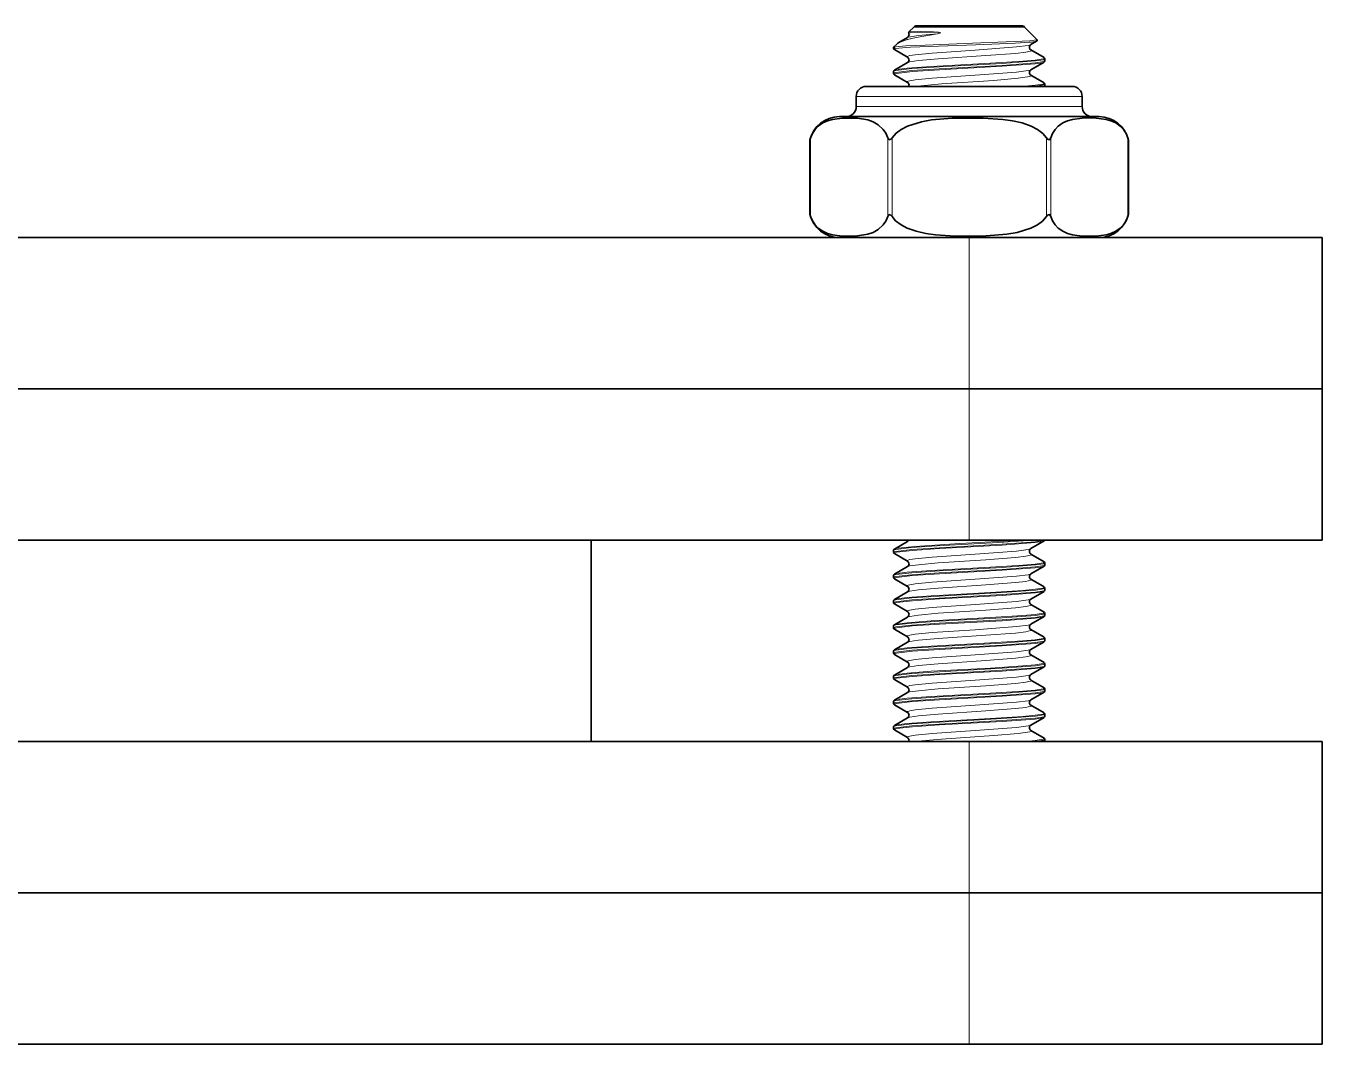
# Model space of a CAD drawing. Extents: x 413 to 941, y 150 to 687.
# Drawn here: x 603.79 to 629.5, y 251.9 to 272.1 of the extents above; entities that cross this region are included whole.
import ezdxf

# ---------------------------------------------------------------- set-up
doc = ezdxf.new("R2010")
doc.units = 0

msp = doc.modelspace()

# ---------------------------------------------------------------- linework, layer by layer
at = {"color": 7, "lineweight": 35, "ltscale": 0.003435}
msp.add_line((621.401, 272.073), (621.304, 271.976), dxfattribs=at)
at = {"color": 7, "lineweight": 13, "ltscale": 0.051595}
msp.add_line((621.401, 272.073), (623.465, 272.073), dxfattribs=at)
at = {"color": 7, "lineweight": 35, "ltscale": 0.04894}
msp.add_line((621.457, 272.097), (623.415, 272.097), dxfattribs=at)
at = {"color": 7, "lineweight": 35, "ltscale": 0.003191}
msp.add_line((623.415, 272.097), (623.543, 272.097), dxfattribs=at)
at = {"color": 7, "lineweight": 13, "ltscale": 0.003365}
msp.add_line((623.465, 272.073), (623.599, 272.073), dxfattribs=at)
at = {"color": 7, "lineweight": 35, "ltscale": 0.008615}
msp.add_line((623.599, 272.073), (623.843, 271.829), dxfattribs=at)
at = {"color": 7, "lineweight": 35, "ltscale": 0.005111}
msp.add_line((621.101, 271.766), (621.278, 271.869), dxfattribs=at)
at = {"color": 7, "lineweight": 13, "ltscale": 3.12805e-05}
msp.add_line((621.3, 271.952), (621.3, 271.953), dxfattribs=at)
at = {"color": 7, "lineweight": 13, "ltscale": 8.37602e-05}
msp.add_line((621.869, 271.942), (621.868, 271.939), dxfattribs=at)
at = {"color": 7, "lineweight": 35, "ltscale": 0.003328}
msp.add_line((623.837, 271.793), (623.722, 271.726), dxfattribs=at)
at = {"color": 7, "lineweight": 35, "ltscale": 0.002551}
msp.add_line((621.072, 271.744), (621, 271.672), dxfattribs=at)
at = {"color": 7, "lineweight": 35, "ltscale": 0.000492096}
msp.add_line((621, 271.672), (621, 271.653), dxfattribs=at)
at = {"color": 7, "lineweight": 35, "ltscale": 0.00757}
for p, q in [((621.016, 271.628), (621.278, 271.476)), ((623.984, 271.467), (623.722, 271.619)), ((621.016, 271.217), (621.278, 271.369)), ((623.984, 271.378), (623.722, 271.226)), ((621.016, 271.128), (621.278, 270.976)), ((623.984, 270.967), (623.722, 271.119)), ((621.016, 261.717), (621.278, 261.869)), ((623.984, 261.878), (623.722, 261.726)), ((621.016, 261.628), (621.278, 261.476)), ((623.984, 261.467), (623.722, 261.619)), ((621.016, 261.217), (621.278, 261.369)), ((623.984, 261.378), (623.722, 261.226)), ((621.016, 261.128), (621.278, 260.976)), ((623.984, 260.967), (623.722, 261.119)), ((621.016, 260.717), (621.278, 260.869)), ((623.984, 260.878), (623.722, 260.726)), ((621.016, 260.628), (621.278, 260.476)), ((623.984, 260.467), (623.722, 260.619)), ((621.016, 260.217), (621.278, 260.369)), ((623.984, 260.378), (623.722, 260.226)), ((621.016, 260.128), (621.278, 259.976)), ((623.984, 259.967), (623.722, 260.119)), ((621.016, 259.717), (621.278, 259.869)), ((623.984, 259.878), (623.722, 259.726)), ((621.016, 259.628), (621.278, 259.476)), ((623.984, 259.467), (623.722, 259.619)), ((621.016, 259.217), (621.278, 259.369)), ((623.984, 259.378), (623.722, 259.226)), ((621.016, 259.128), (621.278, 258.976)), ((623.984, 258.967), (623.722, 259.119)), ((621.016, 258.717), (621.278, 258.869)), ((623.984, 258.878), (623.722, 258.726)), ((621.016, 258.628), (621.278, 258.476)), ((623.984, 258.467), (623.722, 258.619)), ((621.016, 258.217), (621.278, 258.369)), ((623.984, 258.378), (623.722, 258.226)), ((621.016, 258.128), (621.278, 257.976)), ((623.984, 257.967), (623.722, 258.119))]:
    msp.add_line(p, q, dxfattribs=at)
at = {"color": 7, "lineweight": 35, "ltscale": 0.000986481}
for p, q in [((624, 271.442), (624, 271.403)), ((621, 271.192), (621, 271.153)), ((624, 270.942), (624, 270.903)), ((621, 261.692), (621, 261.653)), ((624, 261.442), (624, 261.403)), ((621, 261.192), (621, 261.153)), ((624, 260.942), (624, 260.903)), ((621, 260.692), (621, 260.653)), ((624, 260.442), (624, 260.403)), ((621, 260.192), (621, 260.153)), ((624, 259.942), (624, 259.903)), ((621, 259.692), (621, 259.653)), ((624, 259.442), (624, 259.403)), ((621, 259.192), (621, 259.153)), ((624, 258.942), (624, 258.903)), ((621, 258.692), (621, 258.653)), ((624, 258.442), (624, 258.403)), ((621, 258.192), (621, 258.153)), ((624, 257.942), (624, 257.903))]:
    msp.add_line(p, q, dxfattribs=at)
at = {"color": 7, "lineweight": 35, "ltscale": 0.006248}
msp.add_line((620.708, 270.897), (620.458, 270.897), dxfattribs=at)
at = {"color": 7, "lineweight": 35, "ltscale": 0.095824}
msp.add_line((624.541, 270.897), (620.708, 270.897), dxfattribs=at)
at = {"color": 7, "lineweight": 13, "ltscale": 0.001358}
for p, q in [((623.762, 270.897), (623.816, 270.902)), ((623.762, 257.897), (623.816, 257.902))]:
    msp.add_line(p, q, dxfattribs=at)
at = {"color": 7, "lineweight": 13, "ltscale": 0.000184657}
for p, q in [((624, 270.903), (623.996, 270.897)), ((624, 257.903), (623.996, 257.897))]:
    msp.add_line(p, q, dxfattribs=at)
at = {"color": 7, "lineweight": 35, "ltscale": 0.000150846}
for p, q in [((623.999, 270.897), (624, 270.903)), ((623.999, 257.897), (624, 257.903))]:
    msp.add_line(p, q, dxfattribs=at)
at = {"color": 7, "lineweight": 13, "ltscale": 0.006859}
for p, q in [((620.533, 270.697), (620.259, 270.697)), ((620.533, 270.497), (620.259, 270.497))]:
    msp.add_line(p, q, dxfattribs=at)
at = {"color": 7, "lineweight": 35, "ltscale": 0.005}
for p, q in [((620.259, 270.497), (620.259, 270.697)), ((624.741, 270.497), (624.741, 270.697))]:
    msp.add_line(p, q, dxfattribs=at)
at = {"color": 7, "lineweight": 13, "ltscale": 0.105211}
for p, q in [((624.741, 270.697), (620.533, 270.697)), ((624.741, 270.497), (620.533, 270.497))]:
    msp.add_line(p, q, dxfattribs=at)
at = {"color": 7, "lineweight": 35, "ltscale": 0.119371}
msp.add_line((624.699, 270.297), (619.924, 270.297), dxfattribs=at)
at = {"color": 7, "lineweight": 35, "ltscale": 0.009401}
msp.add_line((625.075, 270.297), (624.699, 270.297), dxfattribs=at)
at = {"color": 7, "lineweight": 35, "ltscale": 0.001228}
for p, q in [((619.34, 269.832), (619.353, 269.879)), ((625.646, 269.879), (625.66, 269.832))]:
    msp.add_line(p, q, dxfattribs=at)
at = {"color": 7, "lineweight": 35, "ltscale": 0.036768}
for p, q in [((619.34, 268.361), (619.34, 269.832)), ((625.66, 268.361), (625.66, 269.832))]:
    msp.add_line(p, q, dxfattribs=at)
at = {"color": 7, "lineweight": 13, "ltscale": 0.039131}
for p, q in [((619.353, 268.314), (619.353, 269.879)), ((620.883, 268.314), (620.883, 269.879)), ((620.97, 268.314), (620.97, 269.879)), ((624.03, 268.314), (624.03, 269.879)), ((624.117, 268.314), (624.117, 269.879)), ((625.646, 268.314), (625.646, 269.879))]:
    msp.add_line(p, q, dxfattribs=at)
at = {"color": 7, "lineweight": 35, "ltscale": 0.001229}
for p, q in [((619.34, 268.361), (619.353, 268.314)), ((625.646, 268.314), (625.66, 268.361))]:
    msp.add_line(p, q, dxfattribs=at)
at = {"color": 7, "lineweight": 35}
for p, q in [((622.5, 267.897), (566.5, 267.897)), ((622.5, 264.897), (566.5, 264.897)), ((622.5, 264.897), (566.5, 264.897)), ((622.5, 261.897), (566.5, 261.897)), ((622.5, 257.897), (566.5, 257.897)), ((622.5, 254.897), (566.5, 254.897)), ((622.5, 254.897), (566.5, 254.897)), ((622.5, 251.897), (566.5, 251.897))]:
    msp.add_line(p, q, dxfattribs=at)
at = {"color": 7, "lineweight": 35, "ltscale": 0.175}
for p, q in [((629.5, 267.897), (622.5, 267.897)), ((622.5, 264.897), (629.5, 264.897)), ((629.5, 264.897), (622.5, 264.897)), ((622.5, 261.897), (629.5, 261.897)), ((622.5, 257.897), (629.5, 257.897)), ((622.5, 254.897), (629.5, 254.897)), ((622.5, 254.897), (629.5, 254.897)), ((622.5, 251.897), (629.5, 251.897))]:
    msp.add_line(p, q, dxfattribs=at)
at = {"color": 7, "lineweight": 13, "ltscale": 0.075}
for p, q in [((622.5, 264.897), (622.5, 267.897)), ((622.5, 264.897), (622.5, 261.897)), ((622.5, 254.897), (622.5, 257.897)), ((622.5, 251.897), (622.5, 254.897))]:
    msp.add_line(p, q, dxfattribs=at)
at = {"color": 7, "lineweight": 35, "ltscale": 0.075}
for p, q in [((629.5, 264.897), (629.5, 267.897)), ((629.5, 264.897), (629.5, 261.897)), ((629.5, 254.897), (629.5, 257.897)), ((629.5, 251.897), (629.5, 254.897))]:
    msp.add_line(p, q, dxfattribs=at)
at = {"color": 7, "lineweight": 35, "ltscale": 0.1}
msp.add_line((615, 257.897), (615, 261.897), dxfattribs=at)
at = {"color": 7, "lineweight": 35, "ltscale": 0.090034}
msp.add_line((603.668, 251.897), (607.27, 251.897), dxfattribs=at)
at = {"color": 7, "lineweight": 35, "ltscale": 0.038921}
msp.add_line((603.788, 251.897), (605.345, 251.897), dxfattribs=at)
at = {"color": 7, "lineweight": 35, "ltscale": 0.043159}
msp.add_line((603.788, 251.897), (605.514, 251.897), dxfattribs=at)
at = {"color": 7, "lineweight": 35, "ltscale": 0.000294495}
msp.add_line((605.514, 251.897), (605.526, 251.897), dxfattribs=at)
at = {"color": 7, "lineweight": 35, "ltscale": 0.002016}
msp.add_line((605.526, 251.897), (605.607, 251.897), dxfattribs=at)
at = {"color": 7, "lineweight": 35, "ltscale": 0.013298}
msp.add_line((605.607, 251.897), (606.138, 251.897), dxfattribs=at)
at = {"color": 7, "lineweight": 35, "ltscale": 0.024202}
msp.add_line((606.138, 251.897), (607.107, 251.897), dxfattribs=at)
at = {"color": 7, "lineweight": 35, "ltscale": 0.08076}
msp.add_line((606.342, 251.897), (609.573, 251.897), dxfattribs=at)
at = {"color": 7, "lineweight": 35, "ltscale": 0.001318}
msp.add_line((607.27, 251.897), (607.322, 251.897), dxfattribs=at)
at = {"color": 7, "lineweight": 35, "ltscale": 0.047789}
msp.add_line((607.322, 251.897), (609.234, 251.897), dxfattribs=at)
at = {"color": 7, "lineweight": 35, "ltscale": 0.006641}
msp.add_line((609.234, 251.897), (609.499, 251.897), dxfattribs=at)
at = {"color": 7, "lineweight": 35, "ltscale": 0.009471}
msp.add_line((609.499, 251.897), (609.878, 251.897), dxfattribs=at)
at = {"color": 7, "lineweight": 35, "ltscale": 0.008212}
msp.add_line((609.573, 251.897), (609.901, 251.897), dxfattribs=at)
at = {"color": 7, "lineweight": 35, "ltscale": 0.000318909}
msp.add_line((615.369, 251.897), (615.357, 251.897), dxfattribs=at)
at = {"color": 7, "lineweight": 35, "ltscale": 0.0009552}
msp.add_line((615.407, 251.897), (615.369, 251.897), dxfattribs=at)
at = {"color": 7, "lineweight": 35, "ltscale": 0.011644}
msp.add_line((615.873, 251.897), (615.407, 251.897), dxfattribs=at)
at = {"color": 7, "lineweight": 35, "ltscale": 0.005928}
msp.add_line((616.11, 251.897), (615.873, 251.897), dxfattribs=at)
at = {"color": 7, "lineweight": 35, "ltscale": 0.000817871}
msp.add_line((616.143, 251.897), (616.11, 251.897), dxfattribs=at)
at = {"color": 7, "lineweight": 35, "ltscale": 0.019073}
msp.add_line((616.907, 251.897), (616.144, 251.897), dxfattribs=at)
at = {"color": 7, "lineweight": 35, "ltscale": 0.019252}
msp.add_line((617.677, 251.897), (616.907, 251.897), dxfattribs=at)
at = {"color": 7, "lineweight": 35, "ltscale": 0.124391}
msp.add_line((619.85, 251.897), (624.826, 251.897), dxfattribs=at)
at = {"color": 7, "lineweight": 35, "ltscale": 0.00811}
msp.add_line((624.826, 251.897), (625.15, 251.897), dxfattribs=at)
at = {"color": 7, "lineweight": 13}
for points in [[(623.701, 271.804), (623.4, 271.786), (622.564, 271.753), (621.625, 271.718), (621.245, 271.699), (621.041, 271.681), (621.009, 271.675), (621, 271.672)], [(621.868, 271.939), (621.446, 271.864), (621.271, 271.824), (621.096, 271.762), (621.072, 271.744)], [(621.869, 271.942), (621.45, 271.867), (621.276, 271.828), (621.101, 271.766)], [(621.869, 271.942), (621.493, 271.908), (621.296, 271.876), (621.278, 271.869)], [(621.3, 271.953), (621.3, 271.954), (621.304, 271.956), (621.329, 271.96), (621.521, 271.971)], [(621.304, 271.976), (621.308, 271.978), (621.33, 271.98), (621.526, 271.985)], [(621.521, 271.971), (621.787, 271.972), (621.892, 271.968), (621.936, 271.96), (621.936, 271.959), (621.936, 271.958), (621.935, 271.957), (621.869, 271.942)], [(621.526, 271.985), (621.79, 271.979), (621.894, 271.972), (621.937, 271.961), (621.936, 271.957), (621.868, 271.939)], [(623.843, 271.829), (623.844, 271.828), (623.844, 271.827), (623.842, 271.825), (623.833, 271.821), (623.701, 271.804)], [(623.697, 271.773), (623.415, 271.755), (622.629, 271.723), (621.333, 271.672), (621.025, 271.647)], [(623.722, 271.726), (623.709, 271.72), (623.667, 271.709), (623.435, 271.679), (622.62, 271.618), (621.763, 271.559), (621.43, 271.526), (621.321, 271.508), (621.287, 271.498), (621.276, 271.493), (621.272, 271.489), (621.271, 271.487), (621.271, 271.485)], [(623.729, 271.61), (623.728, 271.606), (623.726, 271.604), (623.717, 271.599), (623.626, 271.577), (623.415, 271.552), (622.832, 271.507), (621.887, 271.443), (621.491, 271.408), (621.32, 271.382), (621.278, 271.369)], [(621, 271.192), (621.001, 271.194), (621.002, 271.196), (621.005, 271.199), (621.014, 271.203), (621.045, 271.212), (621.365, 271.249), (621.908, 271.285), (623.156, 271.353), (623.816, 271.402)], [(621, 271.153), (621, 271.155), (621.001, 271.156), (621.005, 271.159), (621.014, 271.164), (621.045, 271.172), (621.364, 271.209), (621.907, 271.245), (623.155, 271.314), (623.816, 271.363)], [(621.01, 271.135), (621.01, 271.137), (621.011, 271.139), (621.015, 271.142), (621.024, 271.146), (621.055, 271.155), (621.372, 271.192), (621.912, 271.228), (623.152, 271.296), (623.808, 271.346)], [(621.016, 271.217), (621.027, 271.221), (621.062, 271.23), (621.268, 271.257), (621.744, 271.292), (622.922, 271.357), (623.564, 271.398), (623.807, 271.42)], [(623.807, 271.42), (623.964, 271.444), (623.985, 271.453), (623.988, 271.456), (623.989, 271.457), (623.99, 271.459)], [(623.984, 271.378), (623.951, 271.367), (623.808, 271.346)], [(623.816, 271.402), (623.974, 271.427), (623.995, 271.436), (623.999, 271.439), (623.999, 271.44), (624, 271.442)], [(624, 271.403), (624, 271.401), (623.998, 271.398), (623.994, 271.396), (623.981, 271.39), (623.816, 271.363)], [(623.722, 271.226), (623.709, 271.22), (623.667, 271.209), (623.435, 271.179), (622.62, 271.118), (621.763, 271.059), (621.43, 271.026), (621.321, 271.008), (621.287, 270.998), (621.276, 270.993), (621.272, 270.989), (621.271, 270.987), (621.271, 270.985)], [(623.729, 271.11), (623.728, 271.106), (623.726, 271.104), (623.719, 271.1), (623.702, 271.093), (623.473, 271.057), (622.991, 271.017), (621.948, 270.948), (621.399, 270.897)], [(623.807, 270.92), (623.964, 270.944), (623.985, 270.953), (623.988, 270.956), (623.989, 270.957), (623.99, 270.959)], [(623.816, 270.902), (623.974, 270.927), (623.995, 270.936), (623.999, 270.939), (623.999, 270.94), (624, 270.942)], [(621, 261.692), (621, 261.694), (621.001, 261.696), (621.005, 261.698), (621.013, 261.703), (621.043, 261.711), (621.346, 261.747), (621.867, 261.782), (623.08, 261.849), (623.762, 261.897)], [(621, 261.653), (621, 261.655), (621.001, 261.656), (621.005, 261.659), (621.014, 261.664), (621.045, 261.672), (621.364, 261.709), (621.907, 261.745), (623.155, 261.814), (623.816, 261.863)], [(621.01, 261.635), (621.01, 261.637), (621.011, 261.639), (621.015, 261.642), (621.024, 261.646), (621.055, 261.655), (621.372, 261.692), (621.912, 261.728), (623.152, 261.796), (623.808, 261.846)], [(621.016, 261.717), (621.031, 261.723), (621.088, 261.735), (621.423, 261.77), (622.317, 261.825), (623.55, 261.897)], [(623.984, 261.878), (623.951, 261.867), (623.808, 261.846)], [(623.996, 261.897), (623.988, 261.893), (623.964, 261.885), (623.816, 261.863)], [(623.722, 261.726), (623.709, 261.72), (623.667, 261.709), (623.435, 261.679), (622.62, 261.618), (621.763, 261.559), (621.43, 261.526), (621.321, 261.508), (621.287, 261.498), (621.276, 261.493), (621.272, 261.489), (621.271, 261.487), (621.271, 261.485)], [(623.729, 261.61), (623.728, 261.606), (623.726, 261.604), (623.717, 261.599), (623.626, 261.577), (623.415, 261.552), (622.832, 261.507), (621.887, 261.443), (621.491, 261.408), (621.32, 261.382), (621.278, 261.369)], [(621, 261.192), (621.001, 261.194), (621.002, 261.196), (621.005, 261.199), (621.014, 261.203), (621.045, 261.212), (621.365, 261.249), (621.908, 261.285), (623.156, 261.353), (623.816, 261.402)], [(621, 261.153), (621, 261.155), (621.001, 261.156), (621.005, 261.159), (621.014, 261.164), (621.045, 261.172), (621.364, 261.209), (621.907, 261.245), (623.155, 261.314), (623.816, 261.363)], [(621.01, 261.135), (621.01, 261.137), (621.011, 261.139), (621.015, 261.142), (621.024, 261.146), (621.055, 261.155), (621.372, 261.192), (621.912, 261.228), (623.152, 261.296), (623.808, 261.346)], [(621.016, 261.217), (621.027, 261.221), (621.062, 261.23), (621.268, 261.257), (621.744, 261.292), (622.922, 261.357), (623.564, 261.398), (623.807, 261.42)], [(623.807, 261.42), (623.964, 261.444), (623.985, 261.453), (623.988, 261.456), (623.989, 261.457), (623.99, 261.459)], [(623.984, 261.378), (623.951, 261.367), (623.808, 261.346)], [(623.816, 261.402), (623.974, 261.427), (623.995, 261.436), (623.999, 261.439), (623.999, 261.44), (624, 261.442)], [(624, 261.403), (624, 261.401), (623.998, 261.398), (623.994, 261.396), (623.981, 261.39), (623.816, 261.363)], [(623.722, 261.226), (623.709, 261.22), (623.667, 261.209), (623.435, 261.179), (622.62, 261.118), (621.763, 261.059), (621.43, 261.026), (621.321, 261.008), (621.287, 260.998), (621.276, 260.993), (621.272, 260.989), (621.271, 260.987), (621.271, 260.985)], [(623.729, 261.11), (623.728, 261.106), (623.726, 261.104), (623.717, 261.099), (623.626, 261.077), (623.415, 261.052), (622.832, 261.007), (621.887, 260.943), (621.491, 260.908), (621.32, 260.882), (621.278, 260.869)], [(621, 260.692), (621.001, 260.694), (621.002, 260.696), (621.005, 260.699), (621.014, 260.703), (621.045, 260.712), (621.365, 260.749), (621.908, 260.785), (623.156, 260.853), (623.816, 260.902)], [(621, 260.653), (621, 260.655), (621.001, 260.656), (621.005, 260.659), (621.014, 260.664), (621.045, 260.672), (621.364, 260.709), (621.907, 260.745), (623.155, 260.814), (623.816, 260.863)], [(621.01, 260.635), (621.01, 260.637), (621.011, 260.639), (621.015, 260.642), (621.024, 260.646), (621.055, 260.655), (621.372, 260.692), (621.912, 260.728), (623.152, 260.796), (623.808, 260.846)], [(621.016, 260.717), (621.027, 260.721), (621.062, 260.73), (621.268, 260.757), (621.744, 260.792), (622.922, 260.857), (623.564, 260.898), (623.807, 260.92)], [(623.722, 260.726), (623.709, 260.72), (623.667, 260.709), (623.435, 260.679), (622.62, 260.618), (621.763, 260.559), (621.43, 260.526), (621.321, 260.508), (621.287, 260.498), (621.276, 260.493), (621.272, 260.489), (621.271, 260.487), (621.271, 260.485)], [(623.807, 260.92), (623.964, 260.944), (623.985, 260.953), (623.988, 260.956), (623.989, 260.957), (623.99, 260.959)], [(623.984, 260.878), (623.951, 260.867), (623.808, 260.846)], [(623.816, 260.902), (623.974, 260.927), (623.995, 260.936), (623.999, 260.939), (623.999, 260.94), (624, 260.942)], [(624, 260.903), (624, 260.901), (623.998, 260.898), (623.994, 260.896), (623.981, 260.89), (623.816, 260.863)], [(623.729, 260.61), (623.728, 260.606), (623.726, 260.604), (623.717, 260.599), (623.626, 260.577), (623.415, 260.552), (622.832, 260.507), (621.887, 260.443), (621.491, 260.408), (621.32, 260.382), (621.278, 260.369)], [(621, 260.192), (621.001, 260.194), (621.002, 260.196), (621.005, 260.199), (621.014, 260.203), (621.045, 260.212), (621.365, 260.249), (621.908, 260.285), (623.156, 260.353), (623.816, 260.402)], [(621, 260.153), (621, 260.155), (621.001, 260.156), (621.005, 260.159), (621.014, 260.164), (621.045, 260.172), (621.364, 260.209), (621.907, 260.245), (623.155, 260.314), (623.816, 260.363)], [(621.01, 260.135), (621.01, 260.137), (621.011, 260.139), (621.015, 260.142), (621.024, 260.146), (621.055, 260.155), (621.372, 260.192), (621.912, 260.228), (623.152, 260.296), (623.808, 260.346)], [(621.016, 260.217), (621.027, 260.221), (621.062, 260.23), (621.268, 260.257), (621.744, 260.292), (622.922, 260.357), (623.564, 260.398), (623.807, 260.42)], [(623.722, 260.226), (623.709, 260.22), (623.667, 260.209), (623.435, 260.179), (622.62, 260.118), (621.763, 260.059), (621.43, 260.026), (621.321, 260.008), (621.287, 259.998), (621.276, 259.993), (621.272, 259.989), (621.271, 259.987), (621.271, 259.985)], [(623.807, 260.42), (623.964, 260.444), (623.985, 260.453), (623.988, 260.456), (623.989, 260.457), (623.99, 260.459)], [(623.984, 260.378), (623.951, 260.367), (623.808, 260.346)], [(623.816, 260.402), (623.974, 260.427), (623.995, 260.436), (623.999, 260.439), (623.999, 260.44), (624, 260.442)], [(624, 260.403), (624, 260.401), (623.998, 260.398), (623.994, 260.396), (623.981, 260.39), (623.816, 260.363)], [(623.729, 260.11), (623.728, 260.106), (623.726, 260.104), (623.717, 260.099), (623.626, 260.077), (623.415, 260.052), (622.832, 260.007), (621.887, 259.943), (621.491, 259.908), (621.32, 259.882), (621.278, 259.869)], [(623.807, 259.92), (623.964, 259.944), (623.985, 259.953), (623.988, 259.956), (623.989, 259.957), (623.99, 259.959)], [(621, 259.692), (621.001, 259.694), (621.002, 259.696), (621.005, 259.699), (621.014, 259.703), (621.045, 259.712), (621.365, 259.749), (621.908, 259.785), (623.156, 259.853), (623.816, 259.902)], [(621, 259.653), (621, 259.655), (621.001, 259.656), (621.005, 259.659), (621.014, 259.664), (621.045, 259.672), (621.364, 259.709), (621.907, 259.745), (623.155, 259.814), (623.816, 259.863)], [(621.01, 259.635), (621.01, 259.637), (621.011, 259.639), (621.015, 259.642), (621.024, 259.646), (621.055, 259.655), (621.372, 259.692), (621.912, 259.728), (623.152, 259.796), (623.808, 259.846)], [(621.016, 259.717), (621.027, 259.721), (621.062, 259.73), (621.268, 259.757), (621.744, 259.792), (622.922, 259.857), (623.564, 259.898), (623.807, 259.92)], [(623.722, 259.726), (623.709, 259.72), (623.667, 259.709), (623.435, 259.679), (622.62, 259.618), (621.763, 259.559), (621.43, 259.526), (621.321, 259.508), (621.287, 259.498), (621.276, 259.493), (621.272, 259.489), (621.271, 259.487), (621.271, 259.485)], [(623.984, 259.878), (623.951, 259.867), (623.808, 259.846)], [(623.816, 259.902), (623.974, 259.927), (623.995, 259.936), (623.999, 259.939), (623.999, 259.94), (624, 259.942)], [(624, 259.903), (624, 259.901), (623.998, 259.898), (623.994, 259.896), (623.981, 259.89), (623.816, 259.863)], [(623.729, 259.61), (623.728, 259.606), (623.726, 259.604), (623.717, 259.599), (623.626, 259.577), (623.415, 259.552), (622.832, 259.507), (621.887, 259.443), (621.491, 259.408), (621.32, 259.382), (621.278, 259.369)], [(623.807, 259.42), (623.964, 259.444), (623.985, 259.453), (623.988, 259.456), (623.989, 259.457), (623.99, 259.459)], [(623.816, 259.402), (623.974, 259.427), (623.995, 259.436), (623.999, 259.439), (623.999, 259.44), (624, 259.442)], [(621, 259.192), (621.001, 259.194), (621.002, 259.196), (621.005, 259.199), (621.014, 259.203), (621.045, 259.212), (621.365, 259.249), (621.908, 259.285), (623.156, 259.353), (623.816, 259.402)], [(621, 259.153), (621, 259.155), (621.001, 259.156), (621.005, 259.159), (621.014, 259.164), (621.045, 259.172), (621.364, 259.209), (621.907, 259.245), (623.155, 259.314), (623.816, 259.363)], [(621.01, 259.135), (621.01, 259.137), (621.011, 259.139), (621.015, 259.142), (621.024, 259.146), (621.055, 259.155), (621.372, 259.192), (621.912, 259.228), (623.152, 259.296), (623.808, 259.346)], [(621.016, 259.217), (621.027, 259.221), (621.062, 259.23), (621.268, 259.257), (621.744, 259.292), (622.922, 259.357), (623.564, 259.398), (623.807, 259.42)], [(623.722, 259.226), (623.709, 259.22), (623.667, 259.209), (623.435, 259.179), (622.62, 259.118), (621.763, 259.059), (621.43, 259.026), (621.321, 259.008), (621.287, 258.998), (621.276, 258.993), (621.272, 258.989), (621.271, 258.987), (621.271, 258.985)], [(623.984, 259.378), (623.951, 259.367), (623.808, 259.346)], [(624, 259.403), (624, 259.401), (623.998, 259.398), (623.994, 259.396), (623.981, 259.39), (623.816, 259.363)], [(623.729, 259.11), (623.728, 259.106), (623.726, 259.104), (623.717, 259.099), (623.626, 259.077), (623.415, 259.052), (622.832, 259.007), (621.887, 258.943), (621.491, 258.908), (621.32, 258.882), (621.278, 258.869)], [(623.807, 258.92), (623.964, 258.944), (623.985, 258.953), (623.988, 258.956), (623.989, 258.957), (623.99, 258.959)], [(623.816, 258.902), (623.974, 258.927), (623.995, 258.936), (623.999, 258.939), (623.999, 258.94), (624, 258.942)], [(621, 258.692), (621.001, 258.694), (621.002, 258.696), (621.005, 258.699), (621.014, 258.703), (621.045, 258.712), (621.365, 258.749), (621.908, 258.785), (623.156, 258.853), (623.816, 258.902)], [(621, 258.653), (621, 258.655), (621.001, 258.656), (621.005, 258.659), (621.014, 258.664), (621.045, 258.672), (621.364, 258.709), (621.907, 258.745), (623.155, 258.814), (623.816, 258.863)], [(621.01, 258.635), (621.01, 258.637), (621.011, 258.639), (621.015, 258.642), (621.024, 258.646), (621.055, 258.655), (621.372, 258.692), (621.912, 258.728), (623.152, 258.796), (623.808, 258.846)], [(621.016, 258.717), (621.027, 258.721), (621.062, 258.73), (621.268, 258.757), (621.744, 258.792), (622.922, 258.857), (623.564, 258.898), (623.807, 258.92)], [(623.722, 258.726), (623.709, 258.72), (623.667, 258.709), (623.435, 258.679), (622.62, 258.618), (621.763, 258.559), (621.43, 258.526), (621.321, 258.508), (621.287, 258.498), (621.276, 258.493), (621.272, 258.489), (621.271, 258.487), (621.271, 258.485)], [(623.984, 258.878), (623.951, 258.867), (623.808, 258.846)], [(624, 258.903), (624, 258.901), (623.998, 258.898), (623.994, 258.896), (623.981, 258.89), (623.816, 258.863)], [(621.016, 258.217), (621.027, 258.221), (621.062, 258.23), (621.268, 258.257), (621.744, 258.292), (622.922, 258.357), (623.564, 258.398), (623.807, 258.42)], [(623.729, 258.61), (623.728, 258.606), (623.726, 258.604), (623.717, 258.599), (623.626, 258.577), (623.415, 258.552), (622.832, 258.507), (621.887, 258.443), (621.491, 258.408), (621.32, 258.382), (621.278, 258.369)], [(623.807, 258.42), (623.964, 258.444), (623.985, 258.453), (623.988, 258.456), (623.989, 258.457), (623.99, 258.459)], [(623.816, 258.402), (623.974, 258.427), (623.995, 258.436), (623.999, 258.439), (623.999, 258.44), (624, 258.442)], [(621, 258.192), (621.001, 258.194), (621.002, 258.196), (621.005, 258.199), (621.014, 258.203), (621.045, 258.212), (621.365, 258.249), (621.908, 258.285), (623.156, 258.353), (623.816, 258.402)], [(621, 258.153), (621, 258.155), (621.001, 258.156), (621.005, 258.159), (621.014, 258.164), (621.045, 258.172), (621.364, 258.209), (621.907, 258.245), (623.155, 258.314), (623.816, 258.363)], [(621.01, 258.135), (621.01, 258.137), (621.011, 258.139), (621.015, 258.142), (621.024, 258.146), (621.055, 258.155), (621.372, 258.192), (621.912, 258.228), (623.152, 258.296), (623.808, 258.346)], [(623.722, 258.226), (623.709, 258.22), (623.667, 258.209), (623.435, 258.179), (622.62, 258.118), (621.763, 258.059), (621.43, 258.026), (621.321, 258.008), (621.287, 257.998), (621.276, 257.993), (621.272, 257.989), (621.271, 257.987), (621.271, 257.985)], [(623.984, 258.378), (623.951, 258.367), (623.808, 258.346)], [(624, 258.403), (624, 258.401), (623.998, 258.398), (623.994, 258.396), (623.981, 258.39), (623.816, 258.363)], [(623.729, 258.11), (623.728, 258.106), (623.726, 258.104), (623.719, 258.1), (623.702, 258.093), (623.473, 258.057), (622.991, 258.017), (621.948, 257.948), (621.399, 257.897)], [(623.807, 257.92), (623.964, 257.944), (623.985, 257.953), (623.988, 257.956), (623.989, 257.957), (623.99, 257.959)], [(623.816, 257.902), (623.974, 257.927), (623.995, 257.936), (623.999, 257.939), (623.999, 257.94), (624, 257.942)]]:
    msp.add_lwpolyline(points, dxfattribs=at)
at = {"color": 7, "lineweight": 35}
for points in [[(619.353, 269.879), (619.389, 269.962), (619.442, 270.044), (619.503, 270.107), (619.594, 270.171), (619.688, 270.213), (619.785, 270.24), (619.979, 270.266), (620.286, 270.264), (620.491, 270.231), (620.593, 270.195), (620.697, 270.136), (620.794, 270.044), (620.844, 269.971), (620.883, 269.879)], [(624.03, 269.879), (623.96, 269.962), (623.852, 270.044), (623.731, 270.107), (623.549, 270.171), (623.36, 270.213), (623.167, 270.24), (622.779, 270.266), (622.165, 270.264), (621.755, 270.231), (621.551, 270.195), (621.276, 270.11), (621.148, 270.044), (621.049, 269.971), (620.97, 269.879)], [(624.117, 269.879), (624.152, 269.962), (624.205, 270.044), (624.266, 270.107), (624.357, 270.171), (624.451, 270.213), (624.548, 270.24), (624.742, 270.266), (624.849, 270.27)], [(625.646, 269.879), (625.611, 269.962), (625.558, 270.044), (625.497, 270.107), (625.406, 270.171), (625.312, 270.213), (625.215, 270.24), (625.021, 270.266), (624.849, 270.27)], [(620.97, 269.879), (620.947, 269.849), (620.906, 269.838), (620.883, 269.879)], [(624.03, 269.879), (624.053, 269.849), (624.094, 269.838), (624.117, 269.879)], [(619.353, 268.314), (619.389, 268.231), (619.442, 268.149), (619.503, 268.086), (619.594, 268.023), (619.688, 267.98), (619.785, 267.953), (619.979, 267.927), (620.286, 267.929), (620.491, 267.963), (620.593, 267.998), (620.697, 268.057), (620.794, 268.149), (620.844, 268.222), (620.883, 268.314)], [(620.97, 268.314), (620.947, 268.344), (620.906, 268.355), (620.883, 268.314)], [(620.97, 268.314), (621.04, 268.231), (621.148, 268.149), (621.269, 268.086), (621.451, 268.023), (621.64, 267.98), (621.833, 267.953), (622.221, 267.927), (622.835, 267.929), (623.245, 267.963), (623.449, 267.998), (623.724, 268.083), (623.852, 268.149), (623.951, 268.222), (624.03, 268.314)], [(624.03, 268.314), (624.053, 268.344), (624.094, 268.355), (624.117, 268.314)], [(624.117, 268.314), (624.152, 268.231), (624.205, 268.149), (624.266, 268.086), (624.357, 268.023), (624.451, 267.98), (624.548, 267.953), (624.742, 267.927), (624.849, 267.923)], [(625.646, 268.314), (625.611, 268.231), (625.558, 268.149), (625.497, 268.086), (625.406, 268.023), (625.312, 267.98), (625.215, 267.953), (625.021, 267.927), (624.849, 267.923)]]:
    msp.add_lwpolyline(points, dxfattribs=at)
for centre, radius, start, end in [((621.457, 272.017), 0.08, 90.0045, 134.9955), ((623.543, 272.017), 0.08, 45.0045, 89.9955), ((621.243, 271.921), 0.0632, 303.5502, 0.9156), ((621.318, 271.961), 0.0208, 134.8956, 206.3948), ((621.24, 271.922), 0.0665, 359.9933, 26.5108), ((623.827, 271.813), 0.0228, 296.3386, 44.6753), ((621.029, 271.654), 0.0291, 183.4184, 244.5658), ((621.002, 271.657), 0.0153, 28.0942, 95.1331), ((621.036, 271.664), 0.0202, 180.306, 239.6611), ((621.171, 271.64), 0.144, 118.9812, 133.4924), ((623.756, 271.673), 0.0632, 123.5256, 180.918), ((623.756, 271.671), 0.0632, 179.082, 236.4744), ((621.243, 271.423), 0.0632, 359.082, 56.4744), ((621.243, 271.421), 0.0632, 303.5256, 0.918), ((623.971, 271.404), 0.0291, 295.4342, 356.5816), ((623.971, 271.44), 0.0291, 3.41, 64.5267), ((621.029, 271.19), 0.0291, 115.4728, 176.5906), ((621.029, 271.154), 0.0291, 183.4184, 244.5658), ((623.756, 271.173), 0.0632, 123.5255, 180.918), ((623.756, 271.171), 0.0632, 179.082, 236.4744), ((620.458, 270.697), 0.2, 90, 180), ((621.243, 270.923), 0.0632, 359.082, 56.4744), ((621.24, 270.922), 0.0663, 337.2173, 0.0327), ((623.971, 270.94), 0.0291, 3.4094, 64.5272), ((624.541, 270.697), 0.2, 0, 90), ((620.059, 270.497), 0.2, 270, 0), ((624.941, 270.497), 0.2, 180, 270), ((619.924, 269.697), 0.6, 90, 166.961), ((625.075, 269.697), 0.6, 13.039, 90), ((619.924, 268.497), 0.6, 193.039, 270), ((625.075, 268.497), 0.6, 270, 346.961), ((621.246, 261.919), 0.0596, 302.5515, 338.0044), ((623.969, 261.906), 0.0313, 296.9076, 342.5675), ((621.029, 261.69), 0.0291, 115.4728, 176.5906), ((621.029, 261.654), 0.0291, 183.4184, 244.5658), ((623.756, 261.673), 0.0632, 123.5255, 180.918), ((623.756, 261.671), 0.0632, 179.082, 236.4745), ((621.243, 261.423), 0.0632, 359.082, 56.4744), ((621.243, 261.421), 0.0632, 303.5255, 0.918), ((623.971, 261.404), 0.0291, 295.4342, 356.5816), ((623.971, 261.44), 0.0291, 3.4094, 64.5272), ((621.029, 261.19), 0.0291, 115.4728, 176.5906), ((621.029, 261.154), 0.0291, 183.4184, 244.5658), ((623.756, 261.173), 0.0632, 123.5256, 180.918), ((623.756, 261.171), 0.0632, 179.082, 236.4744), ((621.243, 260.923), 0.0632, 359.082, 56.4745), ((621.243, 260.921), 0.0632, 303.5255, 0.918), ((623.756, 260.673), 0.0632, 123.5255, 180.918), ((623.971, 260.904), 0.0291, 295.4342, 356.5816), ((623.971, 260.94), 0.0291, 3.4094, 64.5272), ((621.029, 260.69), 0.0291, 115.4728, 176.5906), ((621.029, 260.654), 0.0291, 183.4184, 244.5658), ((621.243, 260.423), 0.0632, 359.082, 56.4745), ((623.756, 260.671), 0.0632, 179.082, 236.4744), ((623.971, 260.44), 0.0291, 3.4094, 64.5272), ((621.029, 260.19), 0.0291, 115.4728, 176.5906), ((621.243, 260.421), 0.0632, 303.5256, 0.918), ((623.756, 260.173), 0.0632, 123.5256, 180.918), ((623.971, 260.404), 0.0291, 295.4342, 356.5816), ((621.029, 260.154), 0.0291, 183.4184, 244.5658), ((621.243, 259.923), 0.0632, 359.082, 56.4745), ((623.756, 260.171), 0.0632, 179.082, 236.4744), ((623.971, 259.94), 0.0291, 3.4094, 64.5272), ((621.029, 259.69), 0.0291, 115.4728, 176.5906), ((621.243, 259.921), 0.0632, 303.5255, 0.918), ((623.756, 259.673), 0.0632, 123.5255, 180.918), ((623.971, 259.904), 0.0291, 295.4342, 356.5816), ((621.029, 259.654), 0.0291, 183.4184, 244.5658), ((621.243, 259.423), 0.0632, 359.082, 56.4744), ((623.756, 259.671), 0.0632, 179.082, 236.4744), ((623.971, 259.44), 0.0291, 3.4094, 64.5272), ((621.029, 259.19), 0.0291, 115.4728, 176.5906), ((621.243, 259.421), 0.0632, 303.5255, 0.918), ((623.756, 259.173), 0.0632, 123.5255, 180.918), ((623.971, 259.404), 0.0291, 295.4342, 356.5816), ((621.029, 259.154), 0.0291, 183.4184, 244.5658), ((621.243, 258.923), 0.0632, 359.082, 56.4744), ((621.243, 258.921), 0.0632, 303.5256, 0.918), ((623.756, 259.171), 0.0632, 179.082, 236.4745), ((623.971, 258.94), 0.0291, 3.4094, 64.5272), ((621.029, 258.69), 0.0291, 115.4728, 176.5906), ((623.756, 258.673), 0.0632, 123.5255, 180.918), ((623.756, 258.671), 0.0632, 179.082, 236.4745), ((623.971, 258.904), 0.0291, 295.4342, 356.5816), ((621.029, 258.654), 0.0291, 183.4184, 244.5658), ((621.243, 258.423), 0.0632, 359.082, 56.4745), ((621.243, 258.421), 0.0632, 303.5255, 0.918), ((623.971, 258.44), 0.0291, 3.4094, 64.5272), ((621.029, 258.19), 0.0291, 115.4728, 176.5906), ((621.029, 258.154), 0.0291, 183.4184, 244.5658), ((623.756, 258.173), 0.0632, 123.5256, 180.918), ((623.756, 258.171), 0.0632, 179.082, 236.4744), ((623.971, 258.404), 0.0291, 295.4342, 356.5816), ((621.243, 257.923), 0.0632, 359.082, 56.4745), ((621.24, 257.922), 0.0663, 337.1888, 0.0323), ((623.971, 257.94), 0.0291, 3.4094, 64.5272)]:
    msp.add_arc(centre, radius, start, end, dxfattribs=at)
at = {"color": 7, "lineweight": 13}
for centre, radius, start, end in [((623.685, 272.406), 0.632, 271.1639, 283.9486), ((621.018, 271.644), 0.0202, 96.5916, 153.2818), ((621.028, 271.626), 0.0203, 96.8608, 153.0313), ((621.02, 271.638), 0.0103, 193.7438, 250.2206), ((623.717, 271.607), 0.0124, 13.658, 70.0842), ((621.282, 271.488), 0.0124, 193.658, 250.0842), ((623.98, 271.457), 0.0102, 13.6996, 70.1577), ((621.02, 271.138), 0.0103, 193.7438, 250.2206), ((623.717, 271.107), 0.0124, 13.658, 70.0842), ((621.282, 270.988), 0.0124, 193.658, 250.0842), ((623.012, 278.422), 7.544, 274.0921, 276.0521), ((623.98, 270.957), 0.0102, 13.6994, 70.1576), ((621.437, 261.437), 0.46, 94.6964, 110.2188), ((621.02, 261.638), 0.0103, 193.7438, 250.2206), ((623.717, 261.607), 0.0124, 13.658, 70.0842), ((621.282, 261.488), 0.0124, 193.658, 250.0842), ((623.98, 261.457), 0.0102, 13.6994, 70.1576), ((621.02, 261.138), 0.0103, 193.7438, 250.2206), ((621.282, 260.988), 0.0124, 193.658, 250.0842), ((623.717, 261.107), 0.0124, 13.658, 70.0842), ((623.98, 260.957), 0.0102, 13.6994, 70.1576), ((621.02, 260.638), 0.0103, 193.7438, 250.2206), ((621.282, 260.488), 0.0124, 193.658, 250.0842), ((623.717, 260.607), 0.0124, 13.658, 70.0842), ((623.98, 260.457), 0.0102, 13.6994, 70.1576), ((621.02, 260.138), 0.0103, 193.7438, 250.2206), ((621.282, 259.988), 0.0124, 193.658, 250.0842), ((623.717, 260.107), 0.0124, 13.658, 70.0842), ((623.98, 259.957), 0.0102, 13.6994, 70.1576), ((621.02, 259.638), 0.0103, 193.7438, 250.2206), ((621.282, 259.488), 0.0124, 193.658, 250.0842), ((623.717, 259.607), 0.0124, 13.658, 70.0842), ((623.98, 259.457), 0.0102, 13.6994, 70.1576), ((621.02, 259.138), 0.0103, 193.7438, 250.2206), ((621.282, 258.988), 0.0124, 193.658, 250.0842), ((623.717, 259.107), 0.0124, 13.658, 70.0842), ((623.98, 258.957), 0.0102, 13.6994, 70.1576), ((621.02, 258.638), 0.0103, 193.7438, 250.2206), ((621.282, 258.488), 0.0124, 193.658, 250.0842), ((623.717, 258.607), 0.0124, 13.658, 70.0842), ((623.98, 258.457), 0.0102, 13.6994, 70.1576), ((621.02, 258.138), 0.0103, 193.7438, 250.2206), ((621.282, 257.988), 0.0124, 193.658, 250.0842), ((623.012, 265.422), 7.544, 274.0921, 276.0521), ((623.717, 258.107), 0.0124, 13.658, 70.0842), ((623.98, 257.957), 0.0102, 13.6994, 70.1576)]:
    msp.add_arc(centre, radius, start, end, dxfattribs=at)

doc.saveas('drawing.dxf')
